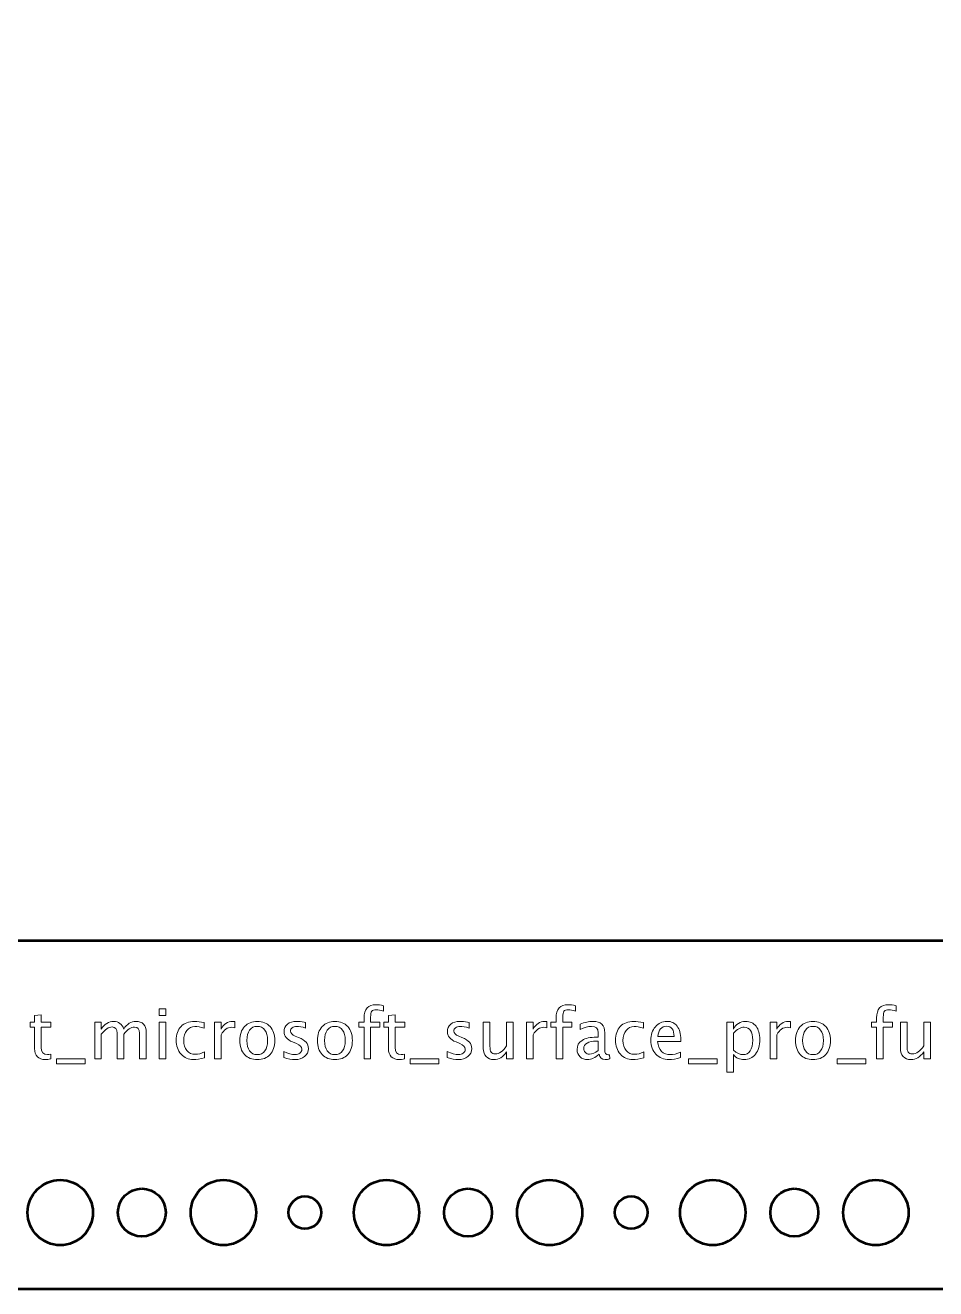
# Model space of a CAD drawing. Header units: centimetres. Extents: x -16.4 to 16.4, y -24.7 to 24.7.
# Drawn here: x 0.43 to 8.8, y -24.7 to -13.09 of the extents above; entities that cross this region are included whole.
import ezdxf

# ---------------------------------------------------------------- set-up
doc = ezdxf.new("R2010")
doc.units = ezdxf.units.CM
doc.header["$MEASUREMENT"] = 0
doc.layers.add('Layer 1', color=7, linetype='Continuous')

msp = doc.modelspace()

# ---------------------------------------------------------------- linework, layer by layer
at = {"layer": 'Layer 1', "lineweight": 53}
for centre, major_axis in [((0.75001, -24.00001), (0, 0.30001)), ((1.5, -24), (0, 0.22)), ((2.25001, -24.00001), (0, 0.30001)), ((3.75001, -24.00001), (0, 0.30001)), ((4.5, -24), (0, 0.22)), ((5.25001, -24.00001), (0, 0.30001)), ((6.75001, -24.00001), (0, 0.30001)), ((7.5, -24), (0, 0.22)), ((8.25001, -24.00001), (0, 0.30001)), ((3, -24), (0, 0.15)), ((6, -24), (0, 0.15))]:
    msp.add_ellipse(centre, major_axis=major_axis, ratio=1, dxfattribs=at)
for points, knots in [([(-16.45, -24.2), (-16.45, -24.2), (-16.45, -1.3), (-16.45, -1.3), (-16.45, -1.3), (-16.45, -1.02386), (-16.22614, -0.8), (-15.95, -0.8), (-15.95, -0.8), (-15.95, -0.8), (15.95, -0.8), (15.95, -0.8), (15.95, -0.8), (16.22614, -0.8), (16.45, -1.02386), (16.45, -1.3), (16.45, -1.3), (16.45, -1.3), (16.45, -14.3), (16.45, -14.3), (16.45, -14.3), (16.45, -14.3), (15.05, -14.3), (15.05, -14.3), (15.05, -14.3), (14.77386, -14.3), (14.55, -14.52386), (14.55, -14.8), (14.55, -14.8), (14.55, -14.8), (14.55, -18.2), (14.55, -18.2), (14.55, -18.2), (14.55, -18.47614), (14.77386, -18.7), (15.05, -18.7), (15.05, -18.7), (15.05, -18.7), (16.45, -18.7), (16.45, -18.7), (16.45, -18.7), (16.45, -18.7), (16.45, -24.2), (16.45, -24.2), (16.45, -24.2), (16.45, -24.47614), (16.22614, -24.7), (15.95, -24.7), (15.95, -24.7), (15.95, -24.7), (-15.95, -24.7), (-15.95, -24.7), (-15.95, -24.7), (-16.22614, -24.7), (-16.45, -24.47614), (-16.45, -24.2)], [0, 0, 0, 0, 0.06666667, 0.06666667, 0.06666667, 0.06666667, 0.13333333, 0.13333333, 0.13333333, 0.13333333, 0.2, 0.2, 0.2, 0.2, 0.26666667, 0.26666667, 0.26666667, 0.26666667, 0.33333333, 0.33333333, 0.33333333, 0.33333333, 0.4, 0.4, 0.4, 0.4, 0.46666667, 0.46666667, 0.46666667, 0.46666667, 0.53333333, 0.53333333, 0.53333333, 0.53333333, 0.6, 0.6, 0.6, 0.6, 0.66666667, 0.66666667, 0.66666667, 0.66666667, 0.73333333, 0.73333333, 0.73333333, 0.73333333, 0.8, 0.8, 0.8, 0.8, 0.86666667, 0.86666667, 0.86666667, 0.86666667, 1, 1, 1, 1]), ([(-13, -4), (-13, -4), (-4.45, -4), (-4.45, -4), (-4.45, -4), (-4.45, -4), (-4.45, -2.8), (-4.45, -2.8), (-4.45, -2.8), (-4.45, -2.52386), (-4.22614, -2.3), (-3.95, -2.3), (-3.95, -2.3), (-3.95, -2.3), (2.45, -2.3), (2.45, -2.3), (2.45, -2.3), (2.72614, -2.3), (2.95, -2.52386), (2.95, -2.8), (2.95, -2.8), (2.95, -2.8), (2.95, -4), (2.95, -4), (2.95, -4), (2.95, -4), (13, -4), (13, -4), (13, -4), (13, -4), (13, -21.5), (13, -21.5), (13, -21.5), (13, -21.5), (-13, -21.5), (-13, -21.5), (-13, -21.5), (-13, -21.5), (-13, -4), (-13, -4)], [0, 0, 0, 0, 0.09090909, 0.09090909, 0.09090909, 0.09090909, 0.18181818, 0.18181818, 0.18181818, 0.18181818, 0.27272727, 0.27272727, 0.27272727, 0.27272727, 0.36363636, 0.36363636, 0.36363636, 0.36363636, 0.45454545, 0.45454545, 0.45454545, 0.45454545, 0.54545455, 0.54545455, 0.54545455, 0.54545455, 0.63636364, 0.63636364, 0.63636364, 0.63636364, 0.72727273, 0.72727273, 0.72727273, 0.72727273, 0.81818182, 0.81818182, 0.81818182, 0.81818182, 1, 1, 1, 1])]:
    msp.add_open_spline(points, degree=3, knots=knots, dxfattribs=at)
at = {"layer": 'Layer 1', "color": 5, "lineweight": 9}
for points, knots in [([(0.66189, -22.58611), (0.64305, -22.5913), (0.62664, -22.59384), (0.61278, -22.59384), (0.61278, -22.59384), (0.58166, -22.59384), (0.55743, -22.58495), (0.54007, -22.56717), (0.54007, -22.56717), (0.52261, -22.54939), (0.51393, -22.52473), (0.51393, -22.49309), (0.51393, -22.49309), (0.51393, -22.49309), (0.51393, -22.29539), (0.51393, -22.29539), (0.51393, -22.29539), (0.51393, -22.29539), (0.47181, -22.29539), (0.47181, -22.29539), (0.47181, -22.29539), (0.47181, -22.29539), (0.47181, -22.24967), (0.47181, -22.24967), (0.47181, -22.24967), (0.47181, -22.24967), (0.51393, -22.24967), (0.51393, -22.24967), (0.51393, -22.24967), (0.51393, -22.24967), (0.51393, -22.18882), (0.51393, -22.18882), (0.51393, -22.18882), (0.51393, -22.18882), (0.57489, -22.18299), (0.57489, -22.18299), (0.57489, -22.18299), (0.57489, -22.18299), (0.57489, -22.24967), (0.57489, -22.24967), (0.57489, -22.24967), (0.57489, -22.24967), (0.66316, -22.24967), (0.66316, -22.24967), (0.66316, -22.24967), (0.66316, -22.24967), (0.66316, -22.29539), (0.66316, -22.29539), (0.66316, -22.29539), (0.66316, -22.29539), (0.57489, -22.29539), (0.57489, -22.29539), (0.57489, -22.29539), (0.57489, -22.29539), (0.57489, -22.48208), (0.57489, -22.48208), (0.57489, -22.48208), (0.57489, -22.52611), (0.59405, -22.54812), (0.63225, -22.54812), (0.63225, -22.54812), (0.6404, -22.54812), (0.65024, -22.54674), (0.66189, -22.5441), (0.66189, -22.5441), (0.66189, -22.5441), (0.66189, -22.58611), (0.66189, -22.58611)], [0, 0, 0, 0, 0.05555556, 0.05555556, 0.05555556, 0.05555556, 0.11111111, 0.11111111, 0.11111111, 0.11111111, 0.16666667, 0.16666667, 0.16666667, 0.16666667, 0.22222222, 0.22222222, 0.22222222, 0.22222222, 0.27777778, 0.27777778, 0.27777778, 0.27777778, 0.33333333, 0.33333333, 0.33333333, 0.33333333, 0.38888889, 0.38888889, 0.38888889, 0.38888889, 0.44444444, 0.44444444, 0.44444444, 0.44444444, 0.5, 0.5, 0.5, 0.5, 0.55555556, 0.55555556, 0.55555556, 0.55555556, 0.61111111, 0.61111111, 0.61111111, 0.61111111, 0.66666667, 0.66666667, 0.66666667, 0.66666667, 0.72222222, 0.72222222, 0.72222222, 0.72222222, 0.77777778, 0.77777778, 0.77777778, 0.77777778, 0.83333333, 0.83333333, 0.83333333, 0.83333333, 0.88888889, 0.88888889, 0.88888889, 0.88888889, 1, 1, 1, 1]), ([(1.65926, -22.18807), (1.65926, -22.18807), (1.65926, -22.12711), (1.65926, -22.12711), (1.65926, -22.12711), (1.65926, -22.12711), (1.72022, -22.12711), (1.72022, -22.12711), (1.72022, -22.12711), (1.72022, -22.12711), (1.72022, -22.18807), (1.72022, -22.18807), (1.72022, -22.18807), (1.72022, -22.18807), (1.65926, -22.18807), (1.65926, -22.18807)], [0, 0, 0, 0, 0.2, 0.2, 0.2, 0.2, 0.4, 0.4, 0.4, 0.4, 0.6, 0.6, 0.6, 0.6, 1, 1, 1, 1]), ([(3.5432, -22.58622), (3.5432, -22.58622), (3.5432, -22.29539), (3.5432, -22.29539), (3.5432, -22.29539), (3.5432, -22.29539), (3.49547, -22.29539), (3.49547, -22.29539), (3.49547, -22.29539), (3.49547, -22.29539), (3.49547, -22.24967), (3.49547, -22.24967), (3.49547, -22.24967), (3.49547, -22.24967), (3.5432, -22.24967), (3.5432, -22.24967), (3.5432, -22.24967), (3.5432, -22.24967), (3.5432, -22.20935), (3.5432, -22.20935), (3.5432, -22.20935), (3.5432, -22.12913), (3.57982, -22.08901), (3.65306, -22.08901), (3.65306, -22.08901), (3.67359, -22.08901), (3.69687, -22.0924), (3.72291, -22.09917), (3.72291, -22.09917), (3.72291, -22.09917), (3.72291, -22.14807), (3.72291, -22.14807), (3.72291, -22.14807), (3.69528, -22.13918), (3.67316, -22.13473), (3.65655, -22.13473), (3.65655, -22.13473), (3.63633, -22.13473), (3.62258, -22.1395), (3.61527, -22.14913), (3.61527, -22.14913), (3.60786, -22.15876), (3.60416, -22.17664), (3.60416, -22.20279), (3.60416, -22.20279), (3.60416, -22.20279), (3.60416, -22.24967), (3.60416, -22.24967), (3.60416, -22.24967), (3.60416, -22.24967), (3.68872, -22.24967), (3.68872, -22.24967), (3.68872, -22.24967), (3.68872, -22.24967), (3.68872, -22.29539), (3.68872, -22.29539), (3.68872, -22.29539), (3.68872, -22.29539), (3.60416, -22.29539), (3.60416, -22.29539), (3.60416, -22.29539), (3.60416, -22.29539), (3.60416, -22.58622), (3.60416, -22.58622), (3.60416, -22.58622), (3.60416, -22.58622), (3.5432, -22.58622), (3.5432, -22.58622)], [0, 0, 0, 0, 0.05555556, 0.05555556, 0.05555556, 0.05555556, 0.11111111, 0.11111111, 0.11111111, 0.11111111, 0.16666667, 0.16666667, 0.16666667, 0.16666667, 0.22222222, 0.22222222, 0.22222222, 0.22222222, 0.27777778, 0.27777778, 0.27777778, 0.27777778, 0.33333333, 0.33333333, 0.33333333, 0.33333333, 0.38888889, 0.38888889, 0.38888889, 0.38888889, 0.44444444, 0.44444444, 0.44444444, 0.44444444, 0.5, 0.5, 0.5, 0.5, 0.55555556, 0.55555556, 0.55555556, 0.55555556, 0.61111111, 0.61111111, 0.61111111, 0.61111111, 0.66666667, 0.66666667, 0.66666667, 0.66666667, 0.72222222, 0.72222222, 0.72222222, 0.72222222, 0.77777778, 0.77777778, 0.77777778, 0.77777778, 0.83333333, 0.83333333, 0.83333333, 0.83333333, 0.88888889, 0.88888889, 0.88888889, 0.88888889, 1, 1, 1, 1]), ([(3.91574, -22.58611), (3.8969, -22.5913), (3.88049, -22.59384), (3.86663, -22.59384), (3.86663, -22.59384), (3.83551, -22.59384), (3.81128, -22.58495), (3.79392, -22.56717), (3.79392, -22.56717), (3.77646, -22.54939), (3.76778, -22.52473), (3.76778, -22.49309), (3.76778, -22.49309), (3.76778, -22.49309), (3.76778, -22.29539), (3.76778, -22.29539), (3.76778, -22.29539), (3.76778, -22.29539), (3.72566, -22.29539), (3.72566, -22.29539), (3.72566, -22.29539), (3.72566, -22.29539), (3.72566, -22.24967), (3.72566, -22.24967), (3.72566, -22.24967), (3.72566, -22.24967), (3.76778, -22.24967), (3.76778, -22.24967), (3.76778, -22.24967), (3.76778, -22.24967), (3.76778, -22.18882), (3.76778, -22.18882), (3.76778, -22.18882), (3.76778, -22.18882), (3.82874, -22.18299), (3.82874, -22.18299), (3.82874, -22.18299), (3.82874, -22.18299), (3.82874, -22.24967), (3.82874, -22.24967), (3.82874, -22.24967), (3.82874, -22.24967), (3.91701, -22.24967), (3.91701, -22.24967), (3.91701, -22.24967), (3.91701, -22.24967), (3.91701, -22.29539), (3.91701, -22.29539), (3.91701, -22.29539), (3.91701, -22.29539), (3.82874, -22.29539), (3.82874, -22.29539), (3.82874, -22.29539), (3.82874, -22.29539), (3.82874, -22.48208), (3.82874, -22.48208), (3.82874, -22.48208), (3.82874, -22.52611), (3.8479, -22.54812), (3.8861, -22.54812), (3.8861, -22.54812), (3.89425, -22.54812), (3.90409, -22.54674), (3.91574, -22.5441), (3.91574, -22.5441), (3.91574, -22.5441), (3.91574, -22.58611), (3.91574, -22.58611)], [0, 0, 0, 0, 0.05555556, 0.05555556, 0.05555556, 0.05555556, 0.11111111, 0.11111111, 0.11111111, 0.11111111, 0.16666667, 0.16666667, 0.16666667, 0.16666667, 0.22222222, 0.22222222, 0.22222222, 0.22222222, 0.27777778, 0.27777778, 0.27777778, 0.27777778, 0.33333333, 0.33333333, 0.33333333, 0.33333333, 0.38888889, 0.38888889, 0.38888889, 0.38888889, 0.44444444, 0.44444444, 0.44444444, 0.44444444, 0.5, 0.5, 0.5, 0.5, 0.55555556, 0.55555556, 0.55555556, 0.55555556, 0.61111111, 0.61111111, 0.61111111, 0.61111111, 0.66666667, 0.66666667, 0.66666667, 0.66666667, 0.72222222, 0.72222222, 0.72222222, 0.72222222, 0.77777778, 0.77777778, 0.77777778, 0.77777778, 0.83333333, 0.83333333, 0.83333333, 0.83333333, 0.88888889, 0.88888889, 0.88888889, 0.88888889, 1, 1, 1, 1]), ([(5.30934, -22.58622), (5.30934, -22.58622), (5.30934, -22.29539), (5.30934, -22.29539), (5.30934, -22.29539), (5.30934, -22.29539), (5.26161, -22.29539), (5.26161, -22.29539), (5.26161, -22.29539), (5.26161, -22.29539), (5.26161, -22.24967), (5.26161, -22.24967), (5.26161, -22.24967), (5.26161, -22.24967), (5.30934, -22.24967), (5.30934, -22.24967), (5.30934, -22.24967), (5.30934, -22.24967), (5.30934, -22.20935), (5.30934, -22.20935), (5.30934, -22.20935), (5.30934, -22.12913), (5.34596, -22.08901), (5.4192, -22.08901), (5.4192, -22.08901), (5.43973, -22.08901), (5.46301, -22.0924), (5.48905, -22.09917), (5.48905, -22.09917), (5.48905, -22.09917), (5.48905, -22.14807), (5.48905, -22.14807), (5.48905, -22.14807), (5.46142, -22.13918), (5.4393, -22.13473), (5.42269, -22.13473), (5.42269, -22.13473), (5.40247, -22.13473), (5.38872, -22.1395), (5.38141, -22.14913), (5.38141, -22.14913), (5.374, -22.15876), (5.3703, -22.17664), (5.3703, -22.20279), (5.3703, -22.20279), (5.3703, -22.20279), (5.3703, -22.24967), (5.3703, -22.24967), (5.3703, -22.24967), (5.3703, -22.24967), (5.45486, -22.24967), (5.45486, -22.24967), (5.45486, -22.24967), (5.45486, -22.24967), (5.45486, -22.29539), (5.45486, -22.29539), (5.45486, -22.29539), (5.45486, -22.29539), (5.3703, -22.29539), (5.3703, -22.29539), (5.3703, -22.29539), (5.3703, -22.29539), (5.3703, -22.58622), (5.3703, -22.58622), (5.3703, -22.58622), (5.3703, -22.58622), (5.30934, -22.58622), (5.30934, -22.58622)], [0, 0, 0, 0, 0.05555556, 0.05555556, 0.05555556, 0.05555556, 0.11111111, 0.11111111, 0.11111111, 0.11111111, 0.16666667, 0.16666667, 0.16666667, 0.16666667, 0.22222222, 0.22222222, 0.22222222, 0.22222222, 0.27777778, 0.27777778, 0.27777778, 0.27777778, 0.33333333, 0.33333333, 0.33333333, 0.33333333, 0.38888889, 0.38888889, 0.38888889, 0.38888889, 0.44444444, 0.44444444, 0.44444444, 0.44444444, 0.5, 0.5, 0.5, 0.5, 0.55555556, 0.55555556, 0.55555556, 0.55555556, 0.61111111, 0.61111111, 0.61111111, 0.61111111, 0.66666667, 0.66666667, 0.66666667, 0.66666667, 0.72222222, 0.72222222, 0.72222222, 0.72222222, 0.77777778, 0.77777778, 0.77777778, 0.77777778, 0.83333333, 0.83333333, 0.83333333, 0.83333333, 0.88888889, 0.88888889, 0.88888889, 0.88888889, 1, 1, 1, 1]), ([(8.25702, -22.58622), (8.25702, -22.58622), (8.25702, -22.29539), (8.25702, -22.29539), (8.25702, -22.29539), (8.25702, -22.29539), (8.20929, -22.29539), (8.20929, -22.29539), (8.20929, -22.29539), (8.20929, -22.29539), (8.20929, -22.24967), (8.20929, -22.24967), (8.20929, -22.24967), (8.20929, -22.24967), (8.25702, -22.24967), (8.25702, -22.24967), (8.25702, -22.24967), (8.25702, -22.24967), (8.25702, -22.20935), (8.25702, -22.20935), (8.25702, -22.20935), (8.25702, -22.12913), (8.29364, -22.08901), (8.36688, -22.08901), (8.36688, -22.08901), (8.38741, -22.08901), (8.41069, -22.0924), (8.43673, -22.09917), (8.43673, -22.09917), (8.43673, -22.09917), (8.43673, -22.14807), (8.43673, -22.14807), (8.43673, -22.14807), (8.4091, -22.13918), (8.38698, -22.13473), (8.37037, -22.13473), (8.37037, -22.13473), (8.35015, -22.13473), (8.3364, -22.1395), (8.32909, -22.14913), (8.32909, -22.14913), (8.32168, -22.15876), (8.31798, -22.17664), (8.31798, -22.20279), (8.31798, -22.20279), (8.31798, -22.20279), (8.31798, -22.24967), (8.31798, -22.24967), (8.31798, -22.24967), (8.31798, -22.24967), (8.40254, -22.24967), (8.40254, -22.24967), (8.40254, -22.24967), (8.40254, -22.24967), (8.40254, -22.29539), (8.40254, -22.29539), (8.40254, -22.29539), (8.40254, -22.29539), (8.31798, -22.29539), (8.31798, -22.29539), (8.31798, -22.29539), (8.31798, -22.29539), (8.31798, -22.58622), (8.31798, -22.58622), (8.31798, -22.58622), (8.31798, -22.58622), (8.25702, -22.58622), (8.25702, -22.58622)], [0, 0, 0, 0, 0.05555556, 0.05555556, 0.05555556, 0.05555556, 0.11111111, 0.11111111, 0.11111111, 0.11111111, 0.16666667, 0.16666667, 0.16666667, 0.16666667, 0.22222222, 0.22222222, 0.22222222, 0.22222222, 0.27777778, 0.27777778, 0.27777778, 0.27777778, 0.33333333, 0.33333333, 0.33333333, 0.33333333, 0.38888889, 0.38888889, 0.38888889, 0.38888889, 0.44444444, 0.44444444, 0.44444444, 0.44444444, 0.5, 0.5, 0.5, 0.5, 0.55555556, 0.55555556, 0.55555556, 0.55555556, 0.61111111, 0.61111111, 0.61111111, 0.61111111, 0.66666667, 0.66666667, 0.66666667, 0.66666667, 0.72222222, 0.72222222, 0.72222222, 0.72222222, 0.77777778, 0.77777778, 0.77777778, 0.77777778, 0.83333333, 0.83333333, 0.83333333, 0.83333333, 0.88888889, 0.88888889, 0.88888889, 0.88888889, 1, 1, 1, 1]), ([(1.06638, -22.58622), (1.06638, -22.58622), (1.06638, -22.24967), (1.06638, -22.24967), (1.06638, -22.24967), (1.06638, -22.24967), (1.12734, -22.24967), (1.12734, -22.24967), (1.12734, -22.24967), (1.12734, -22.24967), (1.12734, -22.31328), (1.12734, -22.31328), (1.12734, -22.31328), (1.15708, -22.26618), (1.19518, -22.24268), (1.24185, -22.24268), (1.24185, -22.24268), (1.28683, -22.24268), (1.31742, -22.26618), (1.33372, -22.31328), (1.33372, -22.31328), (1.36261, -22.26576), (1.40028, -22.24205), (1.44653, -22.24205), (1.44653, -22.24205), (1.47606, -22.24205), (1.49903, -22.25073), (1.51543, -22.26819), (1.51543, -22.26819), (1.53184, -22.28565), (1.54009, -22.3101), (1.54009, -22.34153), (1.54009, -22.34153), (1.54009, -22.34153), (1.54009, -22.58622), (1.54009, -22.58622), (1.54009, -22.58622), (1.54009, -22.58622), (1.47913, -22.58622), (1.47913, -22.58622), (1.47913, -22.58622), (1.47913, -22.58622), (1.47913, -22.35159), (1.47913, -22.35159), (1.47913, -22.35159), (1.47913, -22.31328), (1.46389, -22.29412), (1.43341, -22.29412), (1.43341, -22.29412), (1.40177, -22.29412), (1.36853, -22.31645), (1.33372, -22.36122), (1.33372, -22.36122), (1.33372, -22.36122), (1.33372, -22.58622), (1.33372, -22.58622), (1.33372, -22.58622), (1.33372, -22.58622), (1.27276, -22.58622), (1.27276, -22.58622), (1.27276, -22.58622), (1.27276, -22.58622), (1.27276, -22.35138), (1.27276, -22.35138), (1.27276, -22.35138), (1.27276, -22.31275), (1.2573, -22.29348), (1.22629, -22.29348), (1.22629, -22.29348), (1.1955, -22.29348), (1.16248, -22.31592), (1.12734, -22.3609), (1.12734, -22.3609), (1.12734, -22.3609), (1.12734, -22.58622), (1.12734, -22.58622), (1.12734, -22.58622), (1.12734, -22.58622), (1.06638, -22.58622), (1.06638, -22.58622)], [0, 0, 0, 0, 0.04761905, 0.04761905, 0.04761905, 0.04761905, 0.0952381, 0.0952381, 0.0952381, 0.0952381, 0.14285714, 0.14285714, 0.14285714, 0.14285714, 0.19047619, 0.19047619, 0.19047619, 0.19047619, 0.23809524, 0.23809524, 0.23809524, 0.23809524, 0.28571429, 0.28571429, 0.28571429, 0.28571429, 0.33333333, 0.33333333, 0.33333333, 0.33333333, 0.38095238, 0.38095238, 0.38095238, 0.38095238, 0.42857143, 0.42857143, 0.42857143, 0.42857143, 0.47619048, 0.47619048, 0.47619048, 0.47619048, 0.52380952, 0.52380952, 0.52380952, 0.52380952, 0.57142857, 0.57142857, 0.57142857, 0.57142857, 0.61904762, 0.61904762, 0.61904762, 0.61904762, 0.66666667, 0.66666667, 0.66666667, 0.66666667, 0.71428571, 0.71428571, 0.71428571, 0.71428571, 0.76190476, 0.76190476, 0.76190476, 0.76190476, 0.80952381, 0.80952381, 0.80952381, 0.80952381, 0.85714286, 0.85714286, 0.85714286, 0.85714286, 0.9047619, 0.9047619, 0.9047619, 0.9047619, 1, 1, 1, 1]), ([(1.65926, -22.58622), (1.65926, -22.58622), (1.65926, -22.24967), (1.65926, -22.24967), (1.65926, -22.24967), (1.65926, -22.24967), (1.72022, -22.24967), (1.72022, -22.24967), (1.72022, -22.24967), (1.72022, -22.24967), (1.72022, -22.58622), (1.72022, -22.58622), (1.72022, -22.58622), (1.72022, -22.58622), (1.65926, -22.58622), (1.65926, -22.58622)], [0, 0, 0, 0, 0.2, 0.2, 0.2, 0.2, 0.4, 0.4, 0.4, 0.4, 0.6, 0.6, 0.6, 0.6, 1, 1, 1, 1]), ([(2.07646, -22.57606), (2.03698, -22.58791), (2.00291, -22.59384), (1.97423, -22.59384), (1.97423, -22.59384), (1.92872, -22.59384), (1.89104, -22.57701), (1.86109, -22.54346), (1.86109, -22.54346), (1.83114, -22.50981), (1.81611, -22.46737), (1.81611, -22.41625), (1.81611, -22.41625), (1.81611, -22.36164), (1.83093, -22.31899), (1.86056, -22.28851), (1.86056, -22.28851), (1.89019, -22.25792), (1.93157, -22.24268), (1.9847, -22.24268), (1.9847, -22.24268), (2.01084, -22.24268), (2.04027, -22.24628), (2.07265, -22.25348), (2.07265, -22.25348), (2.07265, -22.25348), (2.07265, -22.30491), (2.07265, -22.30491), (2.07265, -22.30491), (2.03825, -22.29475), (2.01021, -22.28967), (1.98862, -22.28967), (1.98862, -22.28967), (1.95729, -22.28967), (1.93221, -22.30142), (1.91348, -22.32481), (1.91348, -22.32481), (1.89474, -22.3482), (1.88533, -22.37942), (1.88533, -22.41837), (1.88533, -22.41837), (1.88533, -22.45615), (1.89506, -22.48663), (1.91443, -22.51002), (1.91443, -22.51002), (1.9338, -22.5333), (1.95909, -22.54494), (1.99052, -22.54494), (1.99052, -22.54494), (2.01836, -22.54494), (2.04693, -22.53775), (2.07646, -22.52335), (2.07646, -22.52335), (2.07646, -22.52335), (2.07646, -22.57606), (2.07646, -22.57606)], [0, 0, 0, 0, 0.06666667, 0.06666667, 0.06666667, 0.06666667, 0.13333333, 0.13333333, 0.13333333, 0.13333333, 0.2, 0.2, 0.2, 0.2, 0.26666667, 0.26666667, 0.26666667, 0.26666667, 0.33333333, 0.33333333, 0.33333333, 0.33333333, 0.4, 0.4, 0.4, 0.4, 0.46666667, 0.46666667, 0.46666667, 0.46666667, 0.53333333, 0.53333333, 0.53333333, 0.53333333, 0.6, 0.6, 0.6, 0.6, 0.66666667, 0.66666667, 0.66666667, 0.66666667, 0.73333333, 0.73333333, 0.73333333, 0.73333333, 0.8, 0.8, 0.8, 0.8, 0.86666667, 0.86666667, 0.86666667, 0.86666667, 1, 1, 1, 1]), ([(2.16801, -22.58622), (2.16801, -22.58622), (2.16801, -22.24967), (2.16801, -22.24967), (2.16801, -22.24967), (2.16801, -22.24967), (2.22897, -22.24967), (2.22897, -22.24967), (2.22897, -22.24967), (2.22897, -22.24967), (2.22897, -22.31328), (2.22897, -22.31328), (2.22897, -22.31328), (2.25321, -22.26618), (2.28834, -22.24268), (2.33449, -22.24268), (2.33449, -22.24268), (2.34073, -22.24268), (2.34729, -22.24321), (2.35407, -22.24427), (2.35407, -22.24427), (2.35407, -22.24427), (2.35407, -22.30132), (2.35407, -22.30132), (2.35407, -22.30132), (2.34348, -22.29782), (2.33417, -22.29602), (2.32613, -22.29602), (2.32613, -22.29602), (2.28739, -22.29602), (2.25501, -22.31888), (2.22897, -22.36471), (2.22897, -22.36471), (2.22897, -22.36471), (2.22897, -22.58622), (2.22897, -22.58622), (2.22897, -22.58622), (2.22897, -22.58622), (2.16801, -22.58622), (2.16801, -22.58622)], [0, 0, 0, 0, 0.09090909, 0.09090909, 0.09090909, 0.09090909, 0.18181818, 0.18181818, 0.18181818, 0.18181818, 0.27272727, 0.27272727, 0.27272727, 0.27272727, 0.36363636, 0.36363636, 0.36363636, 0.36363636, 0.45454545, 0.45454545, 0.45454545, 0.45454545, 0.54545455, 0.54545455, 0.54545455, 0.54545455, 0.63636364, 0.63636364, 0.63636364, 0.63636364, 0.72727273, 0.72727273, 0.72727273, 0.72727273, 0.81818182, 0.81818182, 0.81818182, 0.81818182, 1, 1, 1, 1]), ([(2.56182, -22.59384), (2.51239, -22.59384), (2.47323, -22.57807), (2.44445, -22.54653), (2.44445, -22.54653), (2.41555, -22.51499), (2.40116, -22.47213), (2.40116, -22.41805), (2.40116, -22.41805), (2.40116, -22.36408), (2.41555, -22.32132), (2.44445, -22.28989), (2.44445, -22.28989), (2.47323, -22.25845), (2.51239, -22.24268), (2.56182, -22.24268), (2.56182, -22.24268), (2.61124, -22.24268), (2.6504, -22.25845), (2.67918, -22.28989), (2.67918, -22.28989), (2.70808, -22.32132), (2.72247, -22.36408), (2.72247, -22.41805), (2.72247, -22.41805), (2.72247, -22.47213), (2.70808, -22.51499), (2.67918, -22.54653), (2.67918, -22.54653), (2.6504, -22.57807), (2.61124, -22.59384), (2.56182, -22.59384)], [0, 0, 0, 0, 0.11111111, 0.11111111, 0.11111111, 0.11111111, 0.22222222, 0.22222222, 0.22222222, 0.22222222, 0.33333333, 0.33333333, 0.33333333, 0.33333333, 0.44444444, 0.44444444, 0.44444444, 0.44444444, 0.55555556, 0.55555556, 0.55555556, 0.55555556, 0.66666667, 0.66666667, 0.66666667, 0.66666667, 0.77777778, 0.77777778, 0.77777778, 0.77777778, 1, 1, 1, 1]), ([(2.56171, -22.54812), (2.59187, -22.54812), (2.61537, -22.5368), (2.63209, -22.51404), (2.63209, -22.51404), (2.6487, -22.49139), (2.65707, -22.45933), (2.65707, -22.41805), (2.65707, -22.41805), (2.65707, -22.37688), (2.6487, -22.34492), (2.63209, -22.32227), (2.63209, -22.32227), (2.61537, -22.29973), (2.59187, -22.2884), (2.56171, -22.2884), (2.56171, -22.2884), (2.53144, -22.2884), (2.50795, -22.29973), (2.49144, -22.32227), (2.49144, -22.32227), (2.47482, -22.34492), (2.46657, -22.37688), (2.46657, -22.41805), (2.46657, -22.41805), (2.46657, -22.45933), (2.47482, -22.49139), (2.49144, -22.51404), (2.49144, -22.51404), (2.50795, -22.5368), (2.53144, -22.54812), (2.56171, -22.54812)], [0, 0, 0, 0, 0.11111111, 0.11111111, 0.11111111, 0.11111111, 0.22222222, 0.22222222, 0.22222222, 0.22222222, 0.33333333, 0.33333333, 0.33333333, 0.33333333, 0.44444444, 0.44444444, 0.44444444, 0.44444444, 0.55555556, 0.55555556, 0.55555556, 0.55555556, 0.66666667, 0.66666667, 0.66666667, 0.66666667, 0.77777778, 0.77777778, 0.77777778, 0.77777778, 1, 1, 1, 1]), ([(2.80587, -22.57415), (2.80587, -22.57415), (2.80587, -22.51827), (2.80587, -22.51827), (2.80587, -22.51827), (2.84576, -22.53817), (2.88037, -22.54812), (2.9099, -22.54812), (2.9099, -22.54812), (2.92747, -22.54812), (2.94207, -22.54336), (2.95361, -22.53383), (2.95361, -22.53383), (2.96514, -22.52441), (2.97097, -22.51256), (2.97097, -22.49827), (2.97097, -22.49827), (2.97097, -22.47742), (2.95477, -22.46017), (2.92239, -22.44652), (2.92239, -22.44652), (2.92239, -22.44652), (2.88672, -22.43139), (2.88672, -22.43139), (2.88672, -22.43139), (2.83412, -22.40958), (2.80777, -22.37805), (2.80777, -22.33709), (2.80777, -22.33709), (2.80777, -22.30777), (2.81814, -22.2847), (2.83889, -22.26787), (2.83889, -22.26787), (2.85963, -22.25105), (2.8881, -22.24268), (2.92419, -22.24268), (2.92419, -22.24268), (2.94292, -22.24268), (2.9662, -22.24522), (2.99383, -22.25041), (2.99383, -22.25041), (2.99383, -22.25041), (3.00653, -22.25284), (3.00653, -22.25284), (3.00653, -22.25284), (3.00653, -22.25284), (3.00653, -22.30364), (3.00653, -22.30364), (3.00653, -22.30364), (2.97255, -22.29348), (2.94546, -22.2884), (2.92525, -22.2884), (2.92525, -22.2884), (2.90747, -22.2884), (2.89339, -22.29232), (2.8827, -22.30005), (2.8827, -22.30005), (2.87212, -22.30777), (2.86683, -22.31814), (2.86683, -22.33116), (2.86683, -22.33116), (2.86683, -22.34947), (2.88164, -22.36503), (2.91138, -22.37762), (2.91138, -22.37762), (2.91138, -22.37762), (2.9407, -22.39), (2.9407, -22.39), (2.9407, -22.39), (2.97393, -22.40397), (2.99742, -22.41879), (3.01118, -22.43435), (3.01118, -22.43435), (3.02505, -22.44991), (3.03193, -22.46938), (3.03193, -22.49266), (3.03193, -22.49266), (3.03193, -22.52219), (3.02028, -22.54643), (2.99689, -22.56537), (2.99689, -22.56537), (2.97361, -22.58431), (2.94377, -22.59384), (2.90747, -22.59384), (2.90747, -22.59384), (2.87953, -22.59384), (2.84576, -22.58728), (2.80587, -22.57415)], [0, 0, 0, 0, 0.04347826, 0.04347826, 0.04347826, 0.04347826, 0.08695652, 0.08695652, 0.08695652, 0.08695652, 0.13043478, 0.13043478, 0.13043478, 0.13043478, 0.17391304, 0.17391304, 0.17391304, 0.17391304, 0.2173913, 0.2173913, 0.2173913, 0.2173913, 0.26086957, 0.26086957, 0.26086957, 0.26086957, 0.30434783, 0.30434783, 0.30434783, 0.30434783, 0.34782609, 0.34782609, 0.34782609, 0.34782609, 0.39130435, 0.39130435, 0.39130435, 0.39130435, 0.43478261, 0.43478261, 0.43478261, 0.43478261, 0.47826087, 0.47826087, 0.47826087, 0.47826087, 0.52173913, 0.52173913, 0.52173913, 0.52173913, 0.56521739, 0.56521739, 0.56521739, 0.56521739, 0.60869565, 0.60869565, 0.60869565, 0.60869565, 0.65217391, 0.65217391, 0.65217391, 0.65217391, 0.69565217, 0.69565217, 0.69565217, 0.69565217, 0.73913043, 0.73913043, 0.73913043, 0.73913043, 0.7826087, 0.7826087, 0.7826087, 0.7826087, 0.82608696, 0.82608696, 0.82608696, 0.82608696, 0.86956522, 0.86956522, 0.86956522, 0.86956522, 0.91304348, 0.91304348, 0.91304348, 0.91304348, 1, 1, 1, 1]), ([(3.27566, -22.59384), (3.22623, -22.59384), (3.18707, -22.57807), (3.15829, -22.54653), (3.15829, -22.54653), (3.12939, -22.51499), (3.115, -22.47213), (3.115, -22.41805), (3.115, -22.41805), (3.115, -22.36408), (3.12939, -22.32132), (3.15829, -22.28989), (3.15829, -22.28989), (3.18707, -22.25845), (3.22623, -22.24268), (3.27566, -22.24268), (3.27566, -22.24268), (3.32508, -22.24268), (3.36424, -22.25845), (3.39302, -22.28989), (3.39302, -22.28989), (3.42192, -22.32132), (3.43631, -22.36408), (3.43631, -22.41805), (3.43631, -22.41805), (3.43631, -22.47213), (3.42192, -22.51499), (3.39302, -22.54653), (3.39302, -22.54653), (3.36424, -22.57807), (3.32508, -22.59384), (3.27566, -22.59384)], [0, 0, 0, 0, 0.11111111, 0.11111111, 0.11111111, 0.11111111, 0.22222222, 0.22222222, 0.22222222, 0.22222222, 0.33333333, 0.33333333, 0.33333333, 0.33333333, 0.44444444, 0.44444444, 0.44444444, 0.44444444, 0.55555556, 0.55555556, 0.55555556, 0.55555556, 0.66666667, 0.66666667, 0.66666667, 0.66666667, 0.77777778, 0.77777778, 0.77777778, 0.77777778, 1, 1, 1, 1]), ([(3.27555, -22.54812), (3.30571, -22.54812), (3.32921, -22.5368), (3.34593, -22.51404), (3.34593, -22.51404), (3.36254, -22.49139), (3.37091, -22.45933), (3.37091, -22.41805), (3.37091, -22.41805), (3.37091, -22.37688), (3.36254, -22.34492), (3.34593, -22.32227), (3.34593, -22.32227), (3.32921, -22.29973), (3.30571, -22.2884), (3.27555, -22.2884), (3.27555, -22.2884), (3.24528, -22.2884), (3.22179, -22.29973), (3.20528, -22.32227), (3.20528, -22.32227), (3.18866, -22.34492), (3.18041, -22.37688), (3.18041, -22.41805), (3.18041, -22.41805), (3.18041, -22.45933), (3.18866, -22.49139), (3.20528, -22.51404), (3.20528, -22.51404), (3.22179, -22.5368), (3.24528, -22.54812), (3.27555, -22.54812)], [0, 0, 0, 0, 0.11111111, 0.11111111, 0.11111111, 0.11111111, 0.22222222, 0.22222222, 0.22222222, 0.22222222, 0.33333333, 0.33333333, 0.33333333, 0.33333333, 0.44444444, 0.44444444, 0.44444444, 0.44444444, 0.55555556, 0.55555556, 0.55555556, 0.55555556, 0.66666667, 0.66666667, 0.66666667, 0.66666667, 0.77777778, 0.77777778, 0.77777778, 0.77777778, 1, 1, 1, 1]), ([(4.30817, -22.57415), (4.30817, -22.57415), (4.30817, -22.51827), (4.30817, -22.51827), (4.30817, -22.51827), (4.34806, -22.53817), (4.38267, -22.54812), (4.4122, -22.54812), (4.4122, -22.54812), (4.42977, -22.54812), (4.44437, -22.54336), (4.45591, -22.53383), (4.45591, -22.53383), (4.46744, -22.52441), (4.47327, -22.51256), (4.47327, -22.49827), (4.47327, -22.49827), (4.47327, -22.47742), (4.45707, -22.46017), (4.42469, -22.44652), (4.42469, -22.44652), (4.42469, -22.44652), (4.38902, -22.43139), (4.38902, -22.43139), (4.38902, -22.43139), (4.33642, -22.40958), (4.31007, -22.37805), (4.31007, -22.33709), (4.31007, -22.33709), (4.31007, -22.30777), (4.32044, -22.2847), (4.34119, -22.26787), (4.34119, -22.26787), (4.36193, -22.25105), (4.3904, -22.24268), (4.42649, -22.24268), (4.42649, -22.24268), (4.44522, -22.24268), (4.4685, -22.24522), (4.49613, -22.25041), (4.49613, -22.25041), (4.49613, -22.25041), (4.50883, -22.25284), (4.50883, -22.25284), (4.50883, -22.25284), (4.50883, -22.25284), (4.50883, -22.30364), (4.50883, -22.30364), (4.50883, -22.30364), (4.47485, -22.29348), (4.44776, -22.2884), (4.42755, -22.2884), (4.42755, -22.2884), (4.40977, -22.2884), (4.39569, -22.29232), (4.385, -22.30005), (4.385, -22.30005), (4.37442, -22.30777), (4.36913, -22.31814), (4.36913, -22.33116), (4.36913, -22.33116), (4.36913, -22.34947), (4.38394, -22.36503), (4.41368, -22.37762), (4.41368, -22.37762), (4.41368, -22.37762), (4.443, -22.39), (4.443, -22.39), (4.443, -22.39), (4.47623, -22.40397), (4.49972, -22.41879), (4.51348, -22.43435), (4.51348, -22.43435), (4.52735, -22.44991), (4.53423, -22.46938), (4.53423, -22.49266), (4.53423, -22.49266), (4.53423, -22.52219), (4.52258, -22.54643), (4.49919, -22.56537), (4.49919, -22.56537), (4.47591, -22.58431), (4.44607, -22.59384), (4.40977, -22.59384), (4.40977, -22.59384), (4.38183, -22.59384), (4.34806, -22.58728), (4.30817, -22.57415)], [0, 0, 0, 0, 0.04347826, 0.04347826, 0.04347826, 0.04347826, 0.08695652, 0.08695652, 0.08695652, 0.08695652, 0.13043478, 0.13043478, 0.13043478, 0.13043478, 0.17391304, 0.17391304, 0.17391304, 0.17391304, 0.2173913, 0.2173913, 0.2173913, 0.2173913, 0.26086957, 0.26086957, 0.26086957, 0.26086957, 0.30434783, 0.30434783, 0.30434783, 0.30434783, 0.34782609, 0.34782609, 0.34782609, 0.34782609, 0.39130435, 0.39130435, 0.39130435, 0.39130435, 0.43478261, 0.43478261, 0.43478261, 0.43478261, 0.47826087, 0.47826087, 0.47826087, 0.47826087, 0.52173913, 0.52173913, 0.52173913, 0.52173913, 0.56521739, 0.56521739, 0.56521739, 0.56521739, 0.60869565, 0.60869565, 0.60869565, 0.60869565, 0.65217391, 0.65217391, 0.65217391, 0.65217391, 0.69565217, 0.69565217, 0.69565217, 0.69565217, 0.73913043, 0.73913043, 0.73913043, 0.73913043, 0.7826087, 0.7826087, 0.7826087, 0.7826087, 0.82608696, 0.82608696, 0.82608696, 0.82608696, 0.86956522, 0.86956522, 0.86956522, 0.86956522, 0.91304348, 0.91304348, 0.91304348, 0.91304348, 1, 1, 1, 1]), ([(4.85479, -22.58622), (4.85479, -22.58622), (4.85479, -22.52293), (4.85479, -22.52293), (4.85479, -22.52293), (4.8223, -22.57024), (4.78282, -22.59384), (4.73647, -22.59384), (4.73647, -22.59384), (4.70705, -22.59384), (4.68366, -22.58463), (4.6663, -22.56611), (4.6663, -22.56611), (4.64884, -22.54759), (4.64016, -22.52272), (4.64016, -22.49129), (4.64016, -22.49129), (4.64016, -22.49129), (4.64016, -22.24967), (4.64016, -22.24967), (4.64016, -22.24967), (4.64016, -22.24967), (4.70112, -22.24967), (4.70112, -22.24967), (4.70112, -22.24967), (4.70112, -22.24967), (4.70112, -22.47139), (4.70112, -22.47139), (4.70112, -22.47139), (4.70112, -22.49668), (4.70482, -22.51457), (4.71213, -22.52515), (4.71213, -22.52515), (4.71954, -22.53584), (4.73181, -22.54113), (4.74906, -22.54113), (4.74906, -22.54113), (4.78632, -22.54113), (4.82166, -22.51669), (4.85479, -22.46769), (4.85479, -22.46769), (4.85479, -22.46769), (4.85479, -22.24967), (4.85479, -22.24967), (4.85479, -22.24967), (4.85479, -22.24967), (4.91575, -22.24967), (4.91575, -22.24967), (4.91575, -22.24967), (4.91575, -22.24967), (4.91575, -22.58622), (4.91575, -22.58622), (4.91575, -22.58622), (4.91575, -22.58622), (4.85479, -22.58622), (4.85479, -22.58622)], [0, 0, 0, 0, 0.06666667, 0.06666667, 0.06666667, 0.06666667, 0.13333333, 0.13333333, 0.13333333, 0.13333333, 0.2, 0.2, 0.2, 0.2, 0.26666667, 0.26666667, 0.26666667, 0.26666667, 0.33333333, 0.33333333, 0.33333333, 0.33333333, 0.4, 0.4, 0.4, 0.4, 0.46666667, 0.46666667, 0.46666667, 0.46666667, 0.53333333, 0.53333333, 0.53333333, 0.53333333, 0.6, 0.6, 0.6, 0.6, 0.66666667, 0.66666667, 0.66666667, 0.66666667, 0.73333333, 0.73333333, 0.73333333, 0.73333333, 0.8, 0.8, 0.8, 0.8, 0.86666667, 0.86666667, 0.86666667, 0.86666667, 1, 1, 1, 1]), ([(5.03809, -22.58622), (5.03809, -22.58622), (5.03809, -22.24967), (5.03809, -22.24967), (5.03809, -22.24967), (5.03809, -22.24967), (5.09905, -22.24967), (5.09905, -22.24967), (5.09905, -22.24967), (5.09905, -22.24967), (5.09905, -22.31328), (5.09905, -22.31328), (5.09905, -22.31328), (5.12329, -22.26618), (5.15842, -22.24268), (5.20457, -22.24268), (5.20457, -22.24268), (5.21081, -22.24268), (5.21737, -22.24321), (5.22415, -22.24427), (5.22415, -22.24427), (5.22415, -22.24427), (5.22415, -22.30132), (5.22415, -22.30132), (5.22415, -22.30132), (5.21356, -22.29782), (5.20425, -22.29602), (5.19621, -22.29602), (5.19621, -22.29602), (5.15747, -22.29602), (5.12509, -22.31888), (5.09905, -22.36471), (5.09905, -22.36471), (5.09905, -22.36471), (5.09905, -22.58622), (5.09905, -22.58622), (5.09905, -22.58622), (5.09905, -22.58622), (5.03809, -22.58622), (5.03809, -22.58622)], [0, 0, 0, 0, 0.09090909, 0.09090909, 0.09090909, 0.09090909, 0.18181818, 0.18181818, 0.18181818, 0.18181818, 0.27272727, 0.27272727, 0.27272727, 0.27272727, 0.36363636, 0.36363636, 0.36363636, 0.36363636, 0.45454545, 0.45454545, 0.45454545, 0.45454545, 0.54545455, 0.54545455, 0.54545455, 0.54545455, 0.63636364, 0.63636364, 0.63636364, 0.63636364, 0.72727273, 0.72727273, 0.72727273, 0.72727273, 0.81818182, 0.81818182, 0.81818182, 0.81818182, 1, 1, 1, 1]), ([(5.70484, -22.54336), (5.66822, -22.57701), (5.63298, -22.59384), (5.59911, -22.59384), (5.59911, -22.59384), (5.57128, -22.59384), (5.5481, -22.58516), (5.52979, -22.5677), (5.52979, -22.5677), (5.51138, -22.55024), (5.50217, -22.52822), (5.50217, -22.50166), (5.50217, -22.50166), (5.50217, -22.46493), (5.51762, -22.43668), (5.54853, -22.41699), (5.54853, -22.41699), (5.57943, -22.39731), (5.62377, -22.38746), (5.68156, -22.38746), (5.68156, -22.38746), (5.68156, -22.38746), (5.69585, -22.38746), (5.69585, -22.38746), (5.69585, -22.38746), (5.69585, -22.38746), (5.69585, -22.34693), (5.69585, -22.34693), (5.69585, -22.34693), (5.69585, -22.30788), (5.67553, -22.2884), (5.63478, -22.2884), (5.63478, -22.2884), (5.60324, -22.2884), (5.56874, -22.29835), (5.53138, -22.31825), (5.53138, -22.31825), (5.53138, -22.31825), (5.53138, -22.26808), (5.53138, -22.26808), (5.53138, -22.26808), (5.57244, -22.25115), (5.61118, -22.24268), (5.64748, -22.24268), (5.64748, -22.24268), (5.68484, -22.24268), (5.71246, -22.25115), (5.73014, -22.26819), (5.73014, -22.26819), (5.74792, -22.28523), (5.75681, -22.31148), (5.75681, -22.34693), (5.75681, -22.34693), (5.75681, -22.34693), (5.75681, -22.49901), (5.75681, -22.49901), (5.75681, -22.49901), (5.75681, -22.53383), (5.76749, -22.55129), (5.78898, -22.55129), (5.78898, -22.55129), (5.79162, -22.55129), (5.79554, -22.55087), (5.80073, -22.55002), (5.80073, -22.55002), (5.80073, -22.55002), (5.80507, -22.58389), (5.80507, -22.58389), (5.80507, -22.58389), (5.7912, -22.59056), (5.77596, -22.59384), (5.75924, -22.59384), (5.75924, -22.59384), (5.73077, -22.59384), (5.71267, -22.57701), (5.70484, -22.54336)], [0, 0, 0, 0, 0.05, 0.05, 0.05, 0.05, 0.1, 0.1, 0.1, 0.1, 0.15, 0.15, 0.15, 0.15, 0.2, 0.2, 0.2, 0.2, 0.25, 0.25, 0.25, 0.25, 0.3, 0.3, 0.3, 0.3, 0.35, 0.35, 0.35, 0.35, 0.4, 0.4, 0.4, 0.4, 0.45, 0.45, 0.45, 0.45, 0.5, 0.5, 0.5, 0.5, 0.55, 0.55, 0.55, 0.55, 0.6, 0.6, 0.6, 0.6, 0.65, 0.65, 0.65, 0.65, 0.7, 0.7, 0.7, 0.7, 0.75, 0.75, 0.75, 0.75, 0.8, 0.8, 0.8, 0.8, 0.85, 0.85, 0.85, 0.85, 0.9, 0.9, 0.9, 0.9, 1, 1, 1, 1]), ([(6.11569, -22.57606), (6.07621, -22.58791), (6.04214, -22.59384), (6.01346, -22.59384), (6.01346, -22.59384), (5.96795, -22.59384), (5.93027, -22.57701), (5.90032, -22.54346), (5.90032, -22.54346), (5.87037, -22.50981), (5.85534, -22.46737), (5.85534, -22.41625), (5.85534, -22.41625), (5.85534, -22.36164), (5.87016, -22.31899), (5.89979, -22.28851), (5.89979, -22.28851), (5.92942, -22.25792), (5.9708, -22.24268), (6.02393, -22.24268), (6.02393, -22.24268), (6.05007, -22.24268), (6.0795, -22.24628), (6.11188, -22.25348), (6.11188, -22.25348), (6.11188, -22.25348), (6.11188, -22.30491), (6.11188, -22.30491), (6.11188, -22.30491), (6.07748, -22.29475), (6.04944, -22.28967), (6.02785, -22.28967), (6.02785, -22.28967), (5.99652, -22.28967), (5.97144, -22.30142), (5.95271, -22.32481), (5.95271, -22.32481), (5.93397, -22.3482), (5.92456, -22.37942), (5.92456, -22.41837), (5.92456, -22.41837), (5.92456, -22.45615), (5.93429, -22.48663), (5.95366, -22.51002), (5.95366, -22.51002), (5.97303, -22.5333), (5.99832, -22.54494), (6.02975, -22.54494), (6.02975, -22.54494), (6.05759, -22.54494), (6.08616, -22.53775), (6.11569, -22.52335), (6.11569, -22.52335), (6.11569, -22.52335), (6.11569, -22.57606), (6.11569, -22.57606)], [0, 0, 0, 0, 0.06666667, 0.06666667, 0.06666667, 0.06666667, 0.13333333, 0.13333333, 0.13333333, 0.13333333, 0.2, 0.2, 0.2, 0.2, 0.26666667, 0.26666667, 0.26666667, 0.26666667, 0.33333333, 0.33333333, 0.33333333, 0.33333333, 0.4, 0.4, 0.4, 0.4, 0.46666667, 0.46666667, 0.46666667, 0.46666667, 0.53333333, 0.53333333, 0.53333333, 0.53333333, 0.6, 0.6, 0.6, 0.6, 0.66666667, 0.66666667, 0.66666667, 0.66666667, 0.73333333, 0.73333333, 0.73333333, 0.73333333, 0.8, 0.8, 0.8, 0.8, 0.86666667, 0.86666667, 0.86666667, 0.86666667, 1, 1, 1, 1]), ([(6.45426, -22.57542), (6.4133, -22.5877), (6.37827, -22.59384), (6.34906, -22.59384), (6.34906, -22.59384), (6.29921, -22.59384), (6.25868, -22.57733), (6.22745, -22.54442), (6.22745, -22.54442), (6.19623, -22.5115), (6.18057, -22.46885), (6.18057, -22.41636), (6.18057, -22.41636), (6.18057, -22.36545), (6.19433, -22.32365), (6.22195, -22.29094), (6.22195, -22.29094), (6.24957, -22.25835), (6.28492, -22.24205), (6.328, -22.24205), (6.328, -22.24205), (6.36874, -22.24205), (6.40028, -22.25655), (6.42251, -22.28555), (6.42251, -22.28555), (6.44473, -22.31455), (6.45584, -22.35561), (6.45584, -22.40884), (6.45584, -22.40884), (6.45584, -22.40884), (6.45553, -22.42747), (6.45553, -22.42747), (6.45553, -22.42747), (6.45553, -22.42747), (6.2428, -22.42747), (6.2428, -22.42747), (6.2428, -22.42747), (6.25169, -22.5079), (6.29095, -22.54812), (6.36049, -22.54812), (6.36049, -22.54812), (6.38599, -22.54812), (6.41721, -22.54092), (6.45426, -22.52653), (6.45426, -22.52653), (6.45426, -22.52653), (6.45426, -22.57542), (6.45426, -22.57542)], [0, 0, 0, 0, 0.07692308, 0.07692308, 0.07692308, 0.07692308, 0.15384615, 0.15384615, 0.15384615, 0.15384615, 0.23076923, 0.23076923, 0.23076923, 0.23076923, 0.30769231, 0.30769231, 0.30769231, 0.30769231, 0.38461538, 0.38461538, 0.38461538, 0.38461538, 0.46153846, 0.46153846, 0.46153846, 0.46153846, 0.53846154, 0.53846154, 0.53846154, 0.53846154, 0.61538462, 0.61538462, 0.61538462, 0.61538462, 0.69230769, 0.69230769, 0.69230769, 0.69230769, 0.76923077, 0.76923077, 0.76923077, 0.76923077, 0.84615385, 0.84615385, 0.84615385, 0.84615385, 1, 1, 1, 1]), ([(6.24598, -22.38175), (6.24598, -22.38175), (6.39457, -22.38175), (6.39457, -22.38175), (6.39457, -22.38175), (6.39457, -22.3191), (6.37118, -22.28777), (6.3245, -22.28777), (6.3245, -22.28777), (6.27751, -22.28777), (6.25137, -22.3191), (6.24598, -22.38175)], [0, 0, 0, 0, 0.25, 0.25, 0.25, 0.25, 0.5, 0.5, 0.5, 0.5, 1, 1, 1, 1]), ([(6.87854, -22.70878), (6.87854, -22.70878), (6.87854, -22.24967), (6.87854, -22.24967), (6.87854, -22.24967), (6.87854, -22.24967), (6.9395, -22.24967), (6.9395, -22.24967), (6.9395, -22.24967), (6.9395, -22.24967), (6.9395, -22.31328), (6.9395, -22.31328), (6.9395, -22.31328), (6.96448, -22.26618), (7.00205, -22.24268), (7.05211, -22.24268), (7.05211, -22.24268), (7.09264, -22.24268), (7.1245, -22.2574), (7.14778, -22.28692), (7.14778, -22.28692), (7.17106, -22.31645), (7.18271, -22.35677), (7.18271, -22.40789), (7.18271, -22.40789), (7.18271, -22.46356), (7.16948, -22.50854), (7.14312, -22.54262), (7.14312, -22.54262), (7.11677, -22.5768), (7.08206, -22.59384), (7.03909, -22.59384), (7.03909, -22.59384), (6.99919, -22.59384), (6.96596, -22.5786), (6.9395, -22.54801), (6.9395, -22.54801), (6.9395, -22.54801), (6.9395, -22.70878), (6.9395, -22.70878), (6.9395, -22.70878), (6.9395, -22.70878), (6.87854, -22.70878), (6.87854, -22.70878)], [0, 0, 0, 0, 0.08333333, 0.08333333, 0.08333333, 0.08333333, 0.16666667, 0.16666667, 0.16666667, 0.16666667, 0.25, 0.25, 0.25, 0.25, 0.33333333, 0.33333333, 0.33333333, 0.33333333, 0.41666667, 0.41666667, 0.41666667, 0.41666667, 0.5, 0.5, 0.5, 0.5, 0.58333333, 0.58333333, 0.58333333, 0.58333333, 0.66666667, 0.66666667, 0.66666667, 0.66666667, 0.75, 0.75, 0.75, 0.75, 0.83333333, 0.83333333, 0.83333333, 0.83333333, 1, 1, 1, 1]), ([(6.9395, -22.506), (6.97093, -22.53404), (7.00088, -22.54812), (7.02935, -22.54812), (7.02935, -22.54812), (7.0574, -22.54812), (7.07909, -22.53637), (7.09433, -22.51298), (7.09433, -22.51298), (7.10968, -22.48959), (7.1173, -22.45668), (7.1173, -22.41413), (7.1173, -22.41413), (7.1173, -22.33539), (7.09127, -22.29602), (7.0392, -22.29602), (7.0392, -22.29602), (7.00512, -22.29602), (6.97189, -22.31444), (6.9395, -22.35138), (6.9395, -22.35138), (6.9395, -22.35138), (6.9395, -22.506), (6.9395, -22.506)], [0, 0, 0, 0, 0.14285714, 0.14285714, 0.14285714, 0.14285714, 0.28571429, 0.28571429, 0.28571429, 0.28571429, 0.42857143, 0.42857143, 0.42857143, 0.42857143, 0.57142857, 0.57142857, 0.57142857, 0.57142857, 0.71428571, 0.71428571, 0.71428571, 0.71428571, 1, 1, 1, 1]), ([(7.27817, -22.58622), (7.27817, -22.58622), (7.27817, -22.24967), (7.27817, -22.24967), (7.27817, -22.24967), (7.27817, -22.24967), (7.33913, -22.24967), (7.33913, -22.24967), (7.33913, -22.24967), (7.33913, -22.24967), (7.33913, -22.31328), (7.33913, -22.31328), (7.33913, -22.31328), (7.36337, -22.26618), (7.3985, -22.24268), (7.44465, -22.24268), (7.44465, -22.24268), (7.45089, -22.24268), (7.45745, -22.24321), (7.46423, -22.24427), (7.46423, -22.24427), (7.46423, -22.24427), (7.46423, -22.30132), (7.46423, -22.30132), (7.46423, -22.30132), (7.45364, -22.29782), (7.44433, -22.29602), (7.43629, -22.29602), (7.43629, -22.29602), (7.39755, -22.29602), (7.36517, -22.31888), (7.33913, -22.36471), (7.33913, -22.36471), (7.33913, -22.36471), (7.33913, -22.58622), (7.33913, -22.58622), (7.33913, -22.58622), (7.33913, -22.58622), (7.27817, -22.58622), (7.27817, -22.58622)], [0, 0, 0, 0, 0.09090909, 0.09090909, 0.09090909, 0.09090909, 0.18181818, 0.18181818, 0.18181818, 0.18181818, 0.27272727, 0.27272727, 0.27272727, 0.27272727, 0.36363636, 0.36363636, 0.36363636, 0.36363636, 0.45454545, 0.45454545, 0.45454545, 0.45454545, 0.54545455, 0.54545455, 0.54545455, 0.54545455, 0.63636364, 0.63636364, 0.63636364, 0.63636364, 0.72727273, 0.72727273, 0.72727273, 0.72727273, 0.81818182, 0.81818182, 0.81818182, 0.81818182, 1, 1, 1, 1]), ([(7.67198, -22.59384), (7.62255, -22.59384), (7.58339, -22.57807), (7.55461, -22.54653), (7.55461, -22.54653), (7.52571, -22.51499), (7.51132, -22.47213), (7.51132, -22.41805), (7.51132, -22.41805), (7.51132, -22.36408), (7.52571, -22.32132), (7.55461, -22.28989), (7.55461, -22.28989), (7.58339, -22.25845), (7.62255, -22.24268), (7.67198, -22.24268), (7.67198, -22.24268), (7.7214, -22.24268), (7.76056, -22.25845), (7.78934, -22.28989), (7.78934, -22.28989), (7.81824, -22.32132), (7.83263, -22.36408), (7.83263, -22.41805), (7.83263, -22.41805), (7.83263, -22.47213), (7.81824, -22.51499), (7.78934, -22.54653), (7.78934, -22.54653), (7.76056, -22.57807), (7.7214, -22.59384), (7.67198, -22.59384)], [0, 0, 0, 0, 0.11111111, 0.11111111, 0.11111111, 0.11111111, 0.22222222, 0.22222222, 0.22222222, 0.22222222, 0.33333333, 0.33333333, 0.33333333, 0.33333333, 0.44444444, 0.44444444, 0.44444444, 0.44444444, 0.55555556, 0.55555556, 0.55555556, 0.55555556, 0.66666667, 0.66666667, 0.66666667, 0.66666667, 0.77777778, 0.77777778, 0.77777778, 0.77777778, 1, 1, 1, 1]), ([(7.67187, -22.54812), (7.70203, -22.54812), (7.72553, -22.5368), (7.74225, -22.51404), (7.74225, -22.51404), (7.75886, -22.49139), (7.76723, -22.45933), (7.76723, -22.41805), (7.76723, -22.41805), (7.76723, -22.37688), (7.75886, -22.34492), (7.74225, -22.32227), (7.74225, -22.32227), (7.72553, -22.29973), (7.70203, -22.2884), (7.67187, -22.2884), (7.67187, -22.2884), (7.6416, -22.2884), (7.61811, -22.29973), (7.6016, -22.32227), (7.6016, -22.32227), (7.58498, -22.34492), (7.57673, -22.37688), (7.57673, -22.41805), (7.57673, -22.41805), (7.57673, -22.45933), (7.58498, -22.49139), (7.6016, -22.51404), (7.6016, -22.51404), (7.61811, -22.5368), (7.6416, -22.54812), (7.67187, -22.54812)], [0, 0, 0, 0, 0.11111111, 0.11111111, 0.11111111, 0.11111111, 0.22222222, 0.22222222, 0.22222222, 0.22222222, 0.33333333, 0.33333333, 0.33333333, 0.33333333, 0.44444444, 0.44444444, 0.44444444, 0.44444444, 0.55555556, 0.55555556, 0.55555556, 0.55555556, 0.66666667, 0.66666667, 0.66666667, 0.66666667, 0.77777778, 0.77777778, 0.77777778, 0.77777778, 1, 1, 1, 1]), ([(8.68988, -22.58622), (8.68988, -22.58622), (8.68988, -22.52293), (8.68988, -22.52293), (8.68988, -22.52293), (8.65739, -22.57024), (8.61791, -22.59384), (8.57156, -22.59384), (8.57156, -22.59384), (8.54214, -22.59384), (8.51875, -22.58463), (8.50139, -22.56611), (8.50139, -22.56611), (8.48393, -22.54759), (8.47525, -22.52272), (8.47525, -22.49129), (8.47525, -22.49129), (8.47525, -22.49129), (8.47525, -22.24967), (8.47525, -22.24967), (8.47525, -22.24967), (8.47525, -22.24967), (8.53621, -22.24967), (8.53621, -22.24967), (8.53621, -22.24967), (8.53621, -22.24967), (8.53621, -22.47139), (8.53621, -22.47139), (8.53621, -22.47139), (8.53621, -22.49668), (8.53991, -22.51457), (8.54722, -22.52515), (8.54722, -22.52515), (8.55463, -22.53584), (8.5669, -22.54113), (8.58415, -22.54113), (8.58415, -22.54113), (8.62141, -22.54113), (8.65675, -22.51669), (8.68988, -22.46769), (8.68988, -22.46769), (8.68988, -22.46769), (8.68988, -22.24967), (8.68988, -22.24967), (8.68988, -22.24967), (8.68988, -22.24967), (8.75084, -22.24967), (8.75084, -22.24967), (8.75084, -22.24967), (8.75084, -22.24967), (8.75084, -22.58622), (8.75084, -22.58622), (8.75084, -22.58622), (8.75084, -22.58622), (8.68988, -22.58622), (8.68988, -22.58622)], [0, 0, 0, 0, 0.06666667, 0.06666667, 0.06666667, 0.06666667, 0.13333333, 0.13333333, 0.13333333, 0.13333333, 0.2, 0.2, 0.2, 0.2, 0.26666667, 0.26666667, 0.26666667, 0.26666667, 0.33333333, 0.33333333, 0.33333333, 0.33333333, 0.4, 0.4, 0.4, 0.4, 0.46666667, 0.46666667, 0.46666667, 0.46666667, 0.53333333, 0.53333333, 0.53333333, 0.53333333, 0.6, 0.6, 0.6, 0.6, 0.66666667, 0.66666667, 0.66666667, 0.66666667, 0.73333333, 0.73333333, 0.73333333, 0.73333333, 0.8, 0.8, 0.8, 0.8, 0.86666667, 0.86666667, 0.86666667, 0.86666667, 1, 1, 1, 1]), ([(5.69585, -22.51013), (5.69585, -22.51013), (5.69585, -22.42366), (5.69585, -22.42366), (5.69585, -22.42366), (5.69585, -22.42366), (5.67627, -22.42302), (5.67627, -22.42302), (5.67627, -22.42302), (5.6424, -22.42302), (5.61509, -22.42927), (5.59425, -22.44176), (5.59425, -22.44176), (5.5735, -22.45435), (5.56313, -22.47097), (5.56313, -22.49171), (5.56313, -22.49171), (5.56313, -22.50621), (5.56832, -22.51849), (5.57858, -22.52854), (5.57858, -22.52854), (5.58895, -22.53859), (5.60155, -22.54367), (5.61647, -22.54367), (5.61647, -22.54367), (5.64187, -22.54367), (5.66833, -22.53246), (5.69585, -22.51013)], [0, 0, 0, 0, 0.125, 0.125, 0.125, 0.125, 0.25, 0.25, 0.25, 0.25, 0.375, 0.375, 0.375, 0.375, 0.5, 0.5, 0.5, 0.5, 0.625, 0.625, 0.625, 0.625, 0.75, 0.75, 0.75, 0.75, 1, 1, 1, 1]), ([(0.71459, -22.63194), (0.71459, -22.63194), (0.71459, -22.58622), (0.71459, -22.58622), (0.71459, -22.58622), (0.71459, -22.58622), (0.97875, -22.58622), (0.97875, -22.58622), (0.97875, -22.58622), (0.97875, -22.58622), (0.97875, -22.63194), (0.97875, -22.63194), (0.97875, -22.63194), (0.97875, -22.63194), (0.71459, -22.63194), (0.71459, -22.63194)], [0, 0, 0, 0, 0.2, 0.2, 0.2, 0.2, 0.4, 0.4, 0.4, 0.4, 0.6, 0.6, 0.6, 0.6, 1, 1, 1, 1]), ([(3.96844, -22.63194), (3.96844, -22.63194), (3.96844, -22.58622), (3.96844, -22.58622), (3.96844, -22.58622), (3.96844, -22.58622), (4.2326, -22.58622), (4.2326, -22.58622), (4.2326, -22.58622), (4.2326, -22.58622), (4.2326, -22.63194), (4.2326, -22.63194), (4.2326, -22.63194), (4.2326, -22.63194), (3.96844, -22.63194), (3.96844, -22.63194)], [0, 0, 0, 0, 0.2, 0.2, 0.2, 0.2, 0.4, 0.4, 0.4, 0.4, 0.6, 0.6, 0.6, 0.6, 1, 1, 1, 1]), ([(6.52675, -22.63194), (6.52675, -22.63194), (6.52675, -22.58622), (6.52675, -22.58622), (6.52675, -22.58622), (6.52675, -22.58622), (6.79091, -22.58622), (6.79091, -22.58622), (6.79091, -22.58622), (6.79091, -22.58622), (6.79091, -22.63194), (6.79091, -22.63194), (6.79091, -22.63194), (6.79091, -22.63194), (6.52675, -22.63194), (6.52675, -22.63194)], [0, 0, 0, 0, 0.2, 0.2, 0.2, 0.2, 0.4, 0.4, 0.4, 0.4, 0.6, 0.6, 0.6, 0.6, 1, 1, 1, 1]), ([(7.8938, -22.63194), (7.8938, -22.63194), (7.8938, -22.58622), (7.8938, -22.58622), (7.8938, -22.58622), (7.8938, -22.58622), (8.15796, -22.58622), (8.15796, -22.58622), (8.15796, -22.58622), (8.15796, -22.58622), (8.15796, -22.63194), (8.15796, -22.63194), (8.15796, -22.63194), (8.15796, -22.63194), (7.8938, -22.63194), (7.8938, -22.63194)], [0, 0, 0, 0, 0.2, 0.2, 0.2, 0.2, 0.4, 0.4, 0.4, 0.4, 0.6, 0.6, 0.6, 0.6, 1, 1, 1, 1])]:
    msp.add_open_spline(points, degree=3, knots=knots, dxfattribs=at)

doc.saveas('drawing.dxf')
